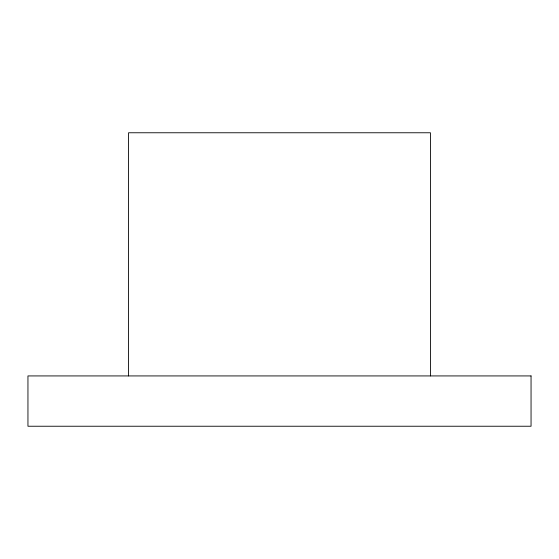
<?xml version="1.0" encoding="UTF-8"?>
<svg xmlns="http://www.w3.org/2000/svg" width="559" height="559" viewBox="0 0 559 559"><rect width="100%" height="100%" fill="white"/><g stroke="black" fill="none" stroke-linecap="round" stroke-linejoin="round"><path stroke-width="0.84" d="M430.43 375.928L430.43 132.762L128.57 132.762L128.57 375.928M531.05 375.928L27.95 375.928L27.95 426.238L531.05 426.238L531.05 375.928"/></g></svg>
